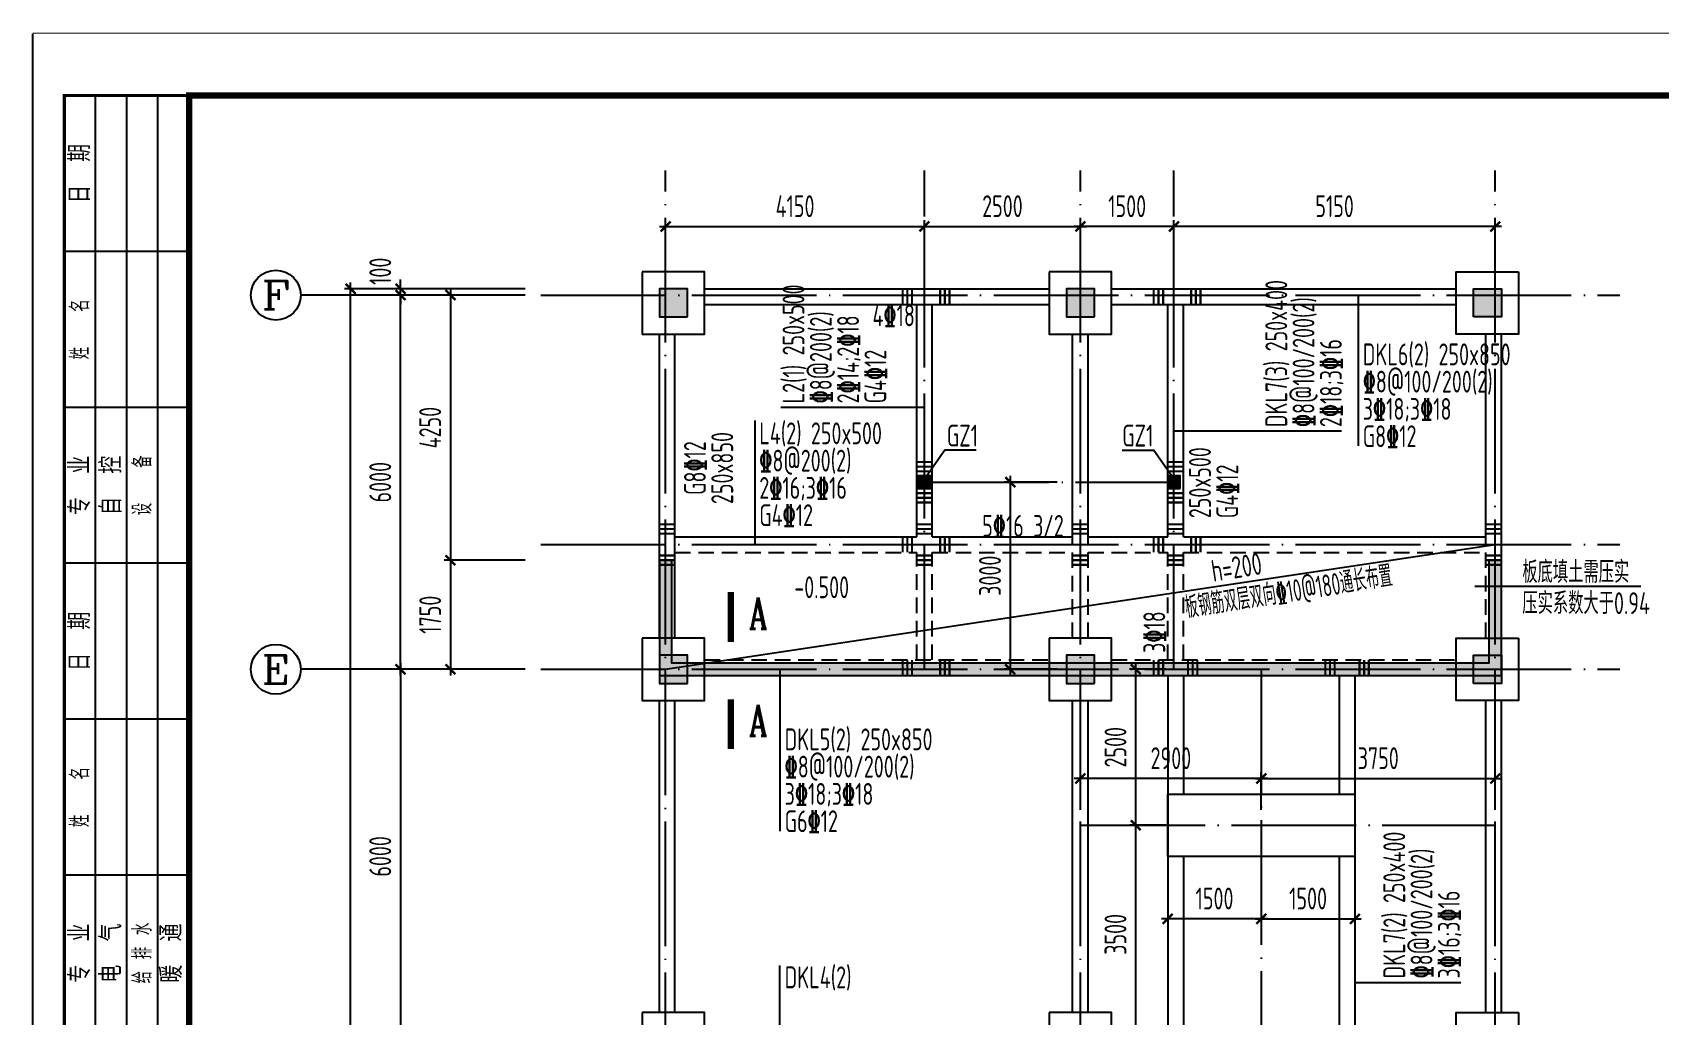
# Model space of a CAD drawing. Extents: x 297659 to 993057, y 192802 to 252212.
# Drawn here: x 646237 to 672320, y 219072 to 234832 of the extents above; entities that cross this region are included whole.
import ezdxf
from ezdxf.enums import TextEntityAlignment as Align

# ---------------------------------------------------------------- set-up
doc = ezdxf.new("R2010")
doc.units = 0
doc.header["$LTSCALE"] = 1000
doc.linetypes.add('3', pattern=[3.75, 2.5, -1.25])
doc.linetypes.add('DOTE', pattern=[2.42, 2, -0.2, 0.02, -0.2])
doc.layers.get('0').update_dxf_attribs({"linetype": 'CONTINUOUS'})
doc.layers.get('DEFPOINTS').update_dxf_attribs({"linetype": 'CONTINUOUS'})
for name, color, linetype in [('AXIS', 8, 'DOTE'), ('AXIS_DIM', 3, 'CONTINUOUS'), ('AXIS_TEXT', 3, 'CONTINUOUS'), ('COLU', 7, 'CONTINUOUS'), ('CT', 255, 'CONTINUOUS'), ('DIM', 3, 'CONTINUOUS'), ('FRAME', 3, 'CONTINUOUS'), ('HATCH', 8, 'CONTINUOUS'), ('S_BEAM', 4, 'CONTINUOUS'), ('S_BEAMDASH', 134, '3'), ('S_BEAMDIMLOCAL', 7, 'CONTINUOUS'), ('S_BEAMDIMLOCALVER', 7, 'CONTINUOUS'), ('S_BEAMDIMMASS', 2, 'CONTINUOUS'), ('S_BEAMDIMMASSVER', 2, 'CONTINUOUS'), ('S_SUBBEAMHOOP', 1, 'CONTINUOUS'), ('TEXT', 7, 'CONTINUOUS'), ('THIN', 7, 'CONTINUOUS'), ('TK', 211, 'CONTINUOUS'), ('柱涂实', 54, 'CONTINUOUS'), ('砼墙-细线', 3, 'CONTINUOUS'), ('第三道尺寸线', 4, 'CONTINUOUS')]:
    doc.layers.add(name, color=color, linetype=linetype)
doc.styles.add('_AXIS', font='complex.shx', dxfattribs={"bigfont": 'gbcbig.shx'})
doc.styles.add('COMPLEX', font='COMPLEX')
doc.styles.add('DXFS', font='txt.shx', dxfattribs={"width": 0.7, "bigfont": 'dxfs.shx'})
doc.styles.add('TSSD_Dimension', font='tssdeng.shx', dxfattribs={"width": 0.7, "bigfont": 'hztxt.shx'})
doc.styles.add('TSSD_Rein', font='tssdeng.shx', dxfattribs={"width": 0.7, "bigfont": 'hztxt.shx'})
doc.dimstyles.new('TSSD_100_100', dxfattribs={"dimtxt": 350, "dimasz": 150, "dimexe": 100, "dimexo": 250, "dimgap": 150, "dimtad": 1, "dimdec": 0, "dimzin": 0, "dimdsep": 46, "dimtxsty": 'TSSD_Dimension', "dimblk": 'ARCHTICK', "dimcen": 0, "dimdle": 100, "dimclrd": 3, "dimclre": 3, "dimclrt": 7, "dimadec": 0, "dimazin": 0, "dimtfac": 1, "dimtdec": 0, "dimtix": 1, "dimtmove": 2, "dimatfit": 3, "dimfxl": 100, "dimtolj": 1, "dimtzin": 0, "dimarcsym": 0})
doc.dimstyles.new('TSSD_100_100$0', dxfattribs={"dimtxt": 350, "dimasz": 100, "dimexe": 100, "dimexo": 250, "dimgap": 100, "dimtad": 1, "dimdec": 0, "dimzin": 0, "dimdsep": 46, "dimtxsty": 'TSSD_Rein', "dimblk": 'ARCHTICK', "dimcen": 0, "dimdle": 100, "dimclrt": 7, "dimadec": 0, "dimazin": 0, "dimtfac": 1, "dimtdec": 0, "dimtix": 1, "dimtmove": 2, "dimatfit": 3, "dimfxl": 100, "dimtolj": 1, "dimtzin": 0, "dimarcsym": 0})

# ---------------------------------------------------------------- blocks, each defined once
blk = doc.blocks.new('_ARCHTICK')
at = {"color": 0}
blk.add_lwpolyline([(-0.53, -0.53, 0.25, 0.25, 0), (0.53, 0.53, 0.5, 0.5, 0)], format="xyseb", dxfattribs=at)
blk = doc.blocks.new('*D552')
at = {"layer": 'AXIS_DIM', "color": 3, "lineweight": -2}
for p, q in [((654137, 224622), (652037, 224622)), ((652137, 224722), (652137, 218522)), ((654137, 218622), (652037, 218622))]:
    blk.add_line(p, q, dxfattribs=at)
at = {"layer": 'DEFPOINTS', "color": 0}
for p in [(654387, 224622), (652137, 218622), (654387, 218622)]:
    blk.add_point(p, dxfattribs=at)
at = {"layer": 'AXIS_DIM', "color": 3, "lineweight": -2, "xscale": 150, "yscale": 150, "zscale": 150}
for p, rotation in [((652137, 224622), 90), ((652137, 218622), 270)]:
    blk.add_blockref('_ARCHTICK', p, dxfattribs=dict(at, rotation=rotation))
at = {"layer": 'AXIS_DIM', "color": 7, "insert": (651812, 221622), "char_height": 350, "attachment_point": 5, "rotation": 90, "style": 'TSSD_Dimension'}
blk.add_mtext('\\A1;6000', dxfattribs=at)
blk = doc.blocks.new('*D553')
at = {"layer": 'AXIS_DIM', "color": 3, "lineweight": -2}
for p, q in [((654137, 230722), (651237, 230722)), ((651337, 202622), (651337, 230822)), ((654137, 202722), (651237, 202722))]:
    blk.add_line(p, q, dxfattribs=at)
at = {"layer": 'DEFPOINTS', "color": 0}
for p in [(651337, 230722), (654387, 230722), (654387, 202722)]:
    blk.add_point(p, dxfattribs=at)
at = {"layer": 'AXIS_DIM', "color": 3, "lineweight": -2, "xscale": 150, "yscale": 150, "zscale": 150}
for p, rotation in [((651337, 230722), 90), ((651337, 202722), 270)]:
    blk.add_blockref('_ARCHTICK', p, dxfattribs=dict(at, rotation=rotation))
at = {"layer": 'AXIS_DIM', "color": 7, "insert": (651012, 216722), "char_height": 350, "attachment_point": 5, "rotation": 90, "style": 'TSSD_Dimension'}
blk.add_mtext('\\A1;28000', dxfattribs=at)
blk = doc.blocks.new('*D555')
at = {"layer": 'AXIS_DIM', "color": 3, "lineweight": -2}
for p, q in [((652137, 230722), (652137, 230872)), ((654137, 230722), (652037, 230722)), ((654137, 230622), (652037, 230622)), ((652137, 230622), (652137, 230722)), ((652137, 230622), (652137, 230472))]:
    blk.add_line(p, q, dxfattribs=at)
at = {"layer": 'DEFPOINTS', "color": 0}
for p in [(652137, 230722), (654387, 230722), (654387, 230622)]:
    blk.add_point(p, dxfattribs=at)
at = {"layer": 'AXIS_DIM', "color": 3, "lineweight": -2, "xscale": 150, "yscale": 150, "zscale": 150}
for p, rotation in [((652137, 230722), 270), ((652137, 230622), 90)]:
    blk.add_blockref('_ARCHTICK', p, dxfattribs=dict(at, rotation=rotation))
at = {"layer": 'AXIS_DIM', "color": 7, "insert": (651812, 231004), "char_height": 350, "attachment_point": 5, "rotation": 90, "style": 'TSSD_Dimension'}
blk.add_mtext('\\A1;100', dxfattribs=at)
blk = doc.blocks.new('_AXISO')
blk.add_circle((0, 0), 0.5)
at = {"layer": 'AXIS_TEXT', "style": 'COMPLEX', "width": 1.041667}
blk.add_attdef('A', text='', height=0.56, dxfattribs=at).set_placement((-0.25, -0.28), (0.25, -0.28), align=Align.FIT)
blk = doc.blocks.new('*D562')
at = {"layer": 'AXIS_DIM', "color": 3, "lineweight": -2}
for p, q in [((654137, 230622), (652037, 230622)), ((652137, 224522), (652137, 230722)), ((654137, 224622), (652037, 224622))]:
    blk.add_line(p, q, dxfattribs=at)
at = {"layer": 'DEFPOINTS', "color": 0}
for p in [(652137, 230622), (654387, 230622), (654387, 224622)]:
    blk.add_point(p, dxfattribs=at)
at = {"layer": 'AXIS_DIM', "color": 3, "lineweight": -2, "xscale": 150, "yscale": 150, "zscale": 150}
for p, rotation in [((652137, 230622), 90), ((652137, 224622), 270)]:
    blk.add_blockref('_ARCHTICK', p, dxfattribs=dict(at, rotation=rotation))
at = {"layer": 'AXIS_DIM', "color": 7, "insert": (651812, 227622), "char_height": 350, "attachment_point": 5, "rotation": 90, "style": 'TSSD_Dimension'}
blk.add_mtext('\\A1;6000', dxfattribs=at)
blk = doc.blocks.new('*D563')
at = {"layer": 'DEFPOINTS', "color": 0}
for p in [(663924, 222121), (664655, 222121), (664655, 218622)]:
    blk.add_point(p, dxfattribs=at)
at = {"layer": 'DIM', "color": 3, "lineweight": -2}
for p, q in [((664405, 222121), (663824, 222121)), ((663924, 218522), (663924, 222221)), ((664405, 218622), (663824, 218622))]:
    blk.add_line(p, q, dxfattribs=at)
at = {"layer": 'DIM', "color": 3, "lineweight": -2, "xscale": 150, "yscale": 150, "zscale": 150}
for p, rotation in [((663924, 222121), 90), ((663924, 218622), 270)]:
    blk.add_blockref('_ARCHTICK', p, dxfattribs=dict(at, rotation=rotation))
at = {"layer": 'DIM', "color": 7, "insert": (663599, 220372), "char_height": 350, "attachment_point": 5, "rotation": 90, "style": 'TSSD_Dimension'}
blk.add_mtext('\\A1;3500', dxfattribs=at)
blk = doc.blocks.new('*D564')
at = {"layer": 'DEFPOINTS', "color": 0}
for p in [(663924, 224622), (664655, 224622), (664655, 222121)]:
    blk.add_point(p, dxfattribs=at)
at = {"layer": 'DIM', "color": 3, "lineweight": -2}
for p, q in [((664405, 224622), (663824, 224622)), ((663924, 222021), (663924, 224722)), ((664405, 222121), (663824, 222121))]:
    blk.add_line(p, q, dxfattribs=at)
at = {"layer": 'DIM', "color": 3, "lineweight": -2, "xscale": 150, "yscale": 150, "zscale": 150}
for p, rotation in [((663924, 224622), 90), ((663924, 222121), 270)]:
    blk.add_blockref('_ARCHTICK', p, dxfattribs=dict(at, rotation=rotation))
at = {"layer": 'DIM', "color": 7, "insert": (663599, 223372), "char_height": 350, "attachment_point": 5, "rotation": 90, "style": 'TSSD_Dimension'}
blk.add_mtext('\\A1;2500', dxfattribs=at)
blk = doc.blocks.new('*D565')
at = {"layer": 'DEFPOINTS', "color": 0}
for p in [(663037, 222871), (663037, 222121), (665937, 222121)]:
    blk.add_point(p, dxfattribs=at)
at = {"layer": 'DIM', "color": 3, "lineweight": -2}
for p, q in [((666037, 222871), (662937, 222871)), ((663037, 222371), (663037, 222971)), ((665937, 222371), (665937, 222971))]:
    blk.add_line(p, q, dxfattribs=at)
at = {"layer": 'DIM', "color": 3, "lineweight": -2, "xscale": 150, "yscale": 150, "zscale": 150, "rotation": 180}
blk.add_blockref('_ARCHTICK', (663037, 222871), dxfattribs=at)
at = {"layer": 'DIM', "color": 3, "lineweight": -2, "xscale": 150, "yscale": 150, "zscale": 150}
blk.add_blockref('_ARCHTICK', (665937, 222871), dxfattribs=at)
at = {"layer": 'DIM', "color": 7, "insert": (664487, 223196), "char_height": 350, "attachment_point": 5, "style": 'TSSD_Dimension'}
blk.add_mtext('\\A1;2900', dxfattribs=at)
blk = doc.blocks.new('*D566')
at = {"layer": 'DEFPOINTS', "color": 0}
for p in [(669687, 222871), (665937, 222121), (669687, 222121)]:
    blk.add_point(p, dxfattribs=at)
at = {"layer": 'DIM', "color": 3, "lineweight": -2}
for p, q in [((665837, 222871), (669787, 222871)), ((665937, 222371), (665937, 222971)), ((669687, 222371), (669687, 222971))]:
    blk.add_line(p, q, dxfattribs=at)
at = {"layer": 'DIM', "color": 3, "lineweight": -2, "xscale": 150, "yscale": 150, "zscale": 150, "rotation": 180}
blk.add_blockref('_ARCHTICK', (665937, 222871), dxfattribs=at)
at = {"layer": 'DIM', "color": 3, "lineweight": -2, "xscale": 150, "yscale": 150, "zscale": 150}
blk.add_blockref('_ARCHTICK', (669687, 222871), dxfattribs=at)
at = {"layer": 'DIM', "color": 7, "insert": (667812, 223196), "char_height": 350, "attachment_point": 5, "style": 'TSSD_Dimension'}
blk.add_mtext('\\A1;3750', dxfattribs=at)
blk = doc.blocks.new('TK-A2+(743X420)')
at = {"layer": 'FRAME', "lineweight": 18}
blk.add_line((687183, 192802), (687183, 234802), dxfattribs=at)
at = {"layer": 'FRAME'}
for points in [[(687193, 234812, 20, 20, 0), (687193, 192812, 20, 20, 0), (761483, 192812, 20, 20, 0), (761483, 234812, 20, 20, 0)], [(689693, 233812, 100, 100, 0), (689693, 193812, 100, 100, 0), (760483, 193812, 100, 100, 0), (760483, 233812, 100, 100, 0)]]:
    blk.add_lwpolyline(points, format="xyseb", close=True, dxfattribs=at)
blk.add_lwpolyline([(689693, 233812, 50, 50, 0), (687693, 233812, 50, 50, 0), (687693, 211312, 50, 50, 0), (689693, 211312, 50, 50, 0)], format="xyseb", dxfattribs=at)
for points in [[(688193, 211312), (688193, 233812)], [(688693, 211312), (688693, 233812)], [(689193, 211312), (689193, 233812)], [(689693, 231312), (687693, 231312)], [(689693, 228812), (687693, 228812)], [(689693, 226312), (687693, 226312)], [(689693, 223812), (687693, 223812)], [(689693, 221312), (687693, 221312)]]:
    blk.add_lwpolyline(points, dxfattribs=at)
at = {"layer": 'FRAME', "char_height": 300, "attachment_point": 5, "rotation": 90, "style": 'DXFS'}
for s, insert, width in [('{\\f宋体|b0|i0|c134|p2;日\\Ftxt.shx,dxfs.shx|c134;  \\f宋体|b0|i0|c134|p2;期\\P}', (687943, 232562), 1132.5), ('姓   名', (687943, 230062), 1185), ('{\\f宋体|b0|i0|c134|p2;专\\Ftxt.shx,dxfs.shx|c134;  \\f宋体|b0|i0|c134|p2;业\\P}', (687943, 227562), 1203.38), ('{\\f宋体|b0|i0|c134|p2;自\\Ftxt.shx,dxfs.shx|c134;  \\f宋体|b0|i0|c134|p2;控\\P}', (688443, 227562), 1148.25), ('设   备', (688943, 227562), 1227), ('{\\f宋体|b0|i0|c134|p2;日\\Ftxt.shx,dxfs.shx|c134;  \\f宋体|b0|i0|c134|p2;期\\P}', (687943, 225062), 1132.5), ('姓   名', (687943, 222562), 1185), ('{\\f宋体|b0|i0|c134|p2;专\\Ftxt.shx,dxfs.shx|c134;  \\f宋体|b0|i0|c134|p2;业\\P}', (687943, 220062), 1203.38), ('{\\f宋体|b0|i0|c134|p2;电\\Ftxt.shx,dxfs.shx|c134;  \\f宋体|b0|i0|c134|p2;气\\P}', (688443, 220062), 1182.38), ('给 排 水', (688943, 220062), 1352.62), ('{\\f宋体|b0|i0|c134|p2;暖\\Ftxt.shx,dxfs.shx|c134;  \\f宋体|b0|i0|c134|p2;通\\P}', (689413, 220062), 1200.75)]:
    blk.add_mtext(s, dxfattribs=dict(at, insert=insert, width=width))
blk = doc.blocks.new('*D567')
at = {"layer": 'DEFPOINTS', "color": 0}
for p in [(654387, 230622), (652937, 226372), (654387, 226372)]:
    blk.add_point(p, dxfattribs=at)
at = {"layer": '第三道尺寸线', "color": 3, "lineweight": -2}
for p, q in [((654137, 230622), (652837, 230622)), ((652937, 230722), (652937, 226272)), ((654137, 226372), (652837, 226372))]:
    blk.add_line(p, q, dxfattribs=at)
at = {"layer": '第三道尺寸线', "color": 3, "lineweight": -2, "xscale": 150, "yscale": 150, "zscale": 150}
for p, rotation in [((652937, 230622), 90), ((652937, 226372), 270)]:
    blk.add_blockref('_ARCHTICK', p, dxfattribs=dict(at, rotation=rotation))
at = {"layer": '第三道尺寸线', "color": 7, "insert": (652612, 228497), "char_height": 350, "attachment_point": 5, "rotation": 90, "style": 'TSSD_Dimension'}
blk.add_mtext('\\A1;4250', dxfattribs=at)
blk = doc.blocks.new('*D568')
at = {"layer": 'DEFPOINTS', "color": 0}
for p in [(654387, 226372), (652937, 224622), (654387, 224622)]:
    blk.add_point(p, dxfattribs=at)
at = {"layer": '第三道尺寸线', "color": 3, "lineweight": -2}
for p, q in [((652937, 226472), (652937, 224522)), ((654137, 226372), (652837, 226372)), ((654137, 224622), (652837, 224622))]:
    blk.add_line(p, q, dxfattribs=at)
at = {"layer": '第三道尺寸线', "color": 3, "lineweight": -2, "xscale": 150, "yscale": 150, "zscale": 150}
for p, rotation in [((652937, 226372), 90), ((652937, 224622), 270)]:
    blk.add_blockref('_ARCHTICK', p, dxfattribs=dict(at, rotation=rotation))
at = {"layer": '第三道尺寸线', "color": 7, "insert": (652612, 225497), "char_height": 350, "attachment_point": 5, "rotation": 90, "style": 'TSSD_Dimension'}
blk.add_mtext('\\A1;1750', dxfattribs=at)
blk = doc.blocks.new('*D569')
at = {"layer": 'DEFPOINTS', "color": 0}
for p in [(660537, 231722), (656387, 230722), (660537, 230722)]:
    blk.add_point(p, dxfattribs=at)
at = {"layer": '第三道尺寸线', "color": 3, "lineweight": -2}
for p, q in [((656287, 231722), (660637, 231722)), ((656387, 230972), (656387, 231822)), ((660537, 230972), (660537, 231822))]:
    blk.add_line(p, q, dxfattribs=at)
at = {"layer": '第三道尺寸线', "color": 3, "lineweight": -2, "xscale": 150, "yscale": 150, "zscale": 150, "rotation": 180}
blk.add_blockref('_ARCHTICK', (656387, 231722), dxfattribs=at)
at = {"layer": '第三道尺寸线', "color": 3, "lineweight": -2, "xscale": 150, "yscale": 150, "zscale": 150}
blk.add_blockref('_ARCHTICK', (660537, 231722), dxfattribs=at)
at = {"layer": '第三道尺寸线', "color": 7, "insert": (658462, 232047), "char_height": 350, "attachment_point": 5, "style": 'TSSD_Dimension'}
blk.add_mtext('\\A1;4150', dxfattribs=at)
blk = doc.blocks.new('*D570')
at = {"layer": 'DEFPOINTS', "color": 0}
for p in [(663037, 231722), (660537, 230722), (663037, 230722)]:
    blk.add_point(p, dxfattribs=at)
at = {"layer": '第三道尺寸线', "color": 3, "lineweight": -2}
for p, q in [((660437, 231722), (663137, 231722)), ((660537, 230972), (660537, 231822)), ((663037, 230972), (663037, 231822))]:
    blk.add_line(p, q, dxfattribs=at)
at = {"layer": '第三道尺寸线', "color": 3, "lineweight": -2, "xscale": 150, "yscale": 150, "zscale": 150, "rotation": 180}
blk.add_blockref('_ARCHTICK', (660537, 231722), dxfattribs=at)
at = {"layer": '第三道尺寸线', "color": 3, "lineweight": -2, "xscale": 150, "yscale": 150, "zscale": 150}
blk.add_blockref('_ARCHTICK', (663037, 231722), dxfattribs=at)
at = {"layer": '第三道尺寸线', "color": 7, "insert": (661787, 232047), "char_height": 350, "attachment_point": 5, "style": 'TSSD_Dimension'}
blk.add_mtext('\\A1;2500', dxfattribs=at)
blk = doc.blocks.new('*D571')
at = {"layer": 'DEFPOINTS', "color": 0}
for p in [(664537, 231722), (664537, 230722), (669687, 230722)]:
    blk.add_point(p, dxfattribs=at)
at = {"layer": '第三道尺寸线', "color": 3, "lineweight": -2}
for p, q in [((669787, 231722), (664437, 231722)), ((664537, 230972), (664537, 231822)), ((669687, 230972), (669687, 231822))]:
    blk.add_line(p, q, dxfattribs=at)
at = {"layer": '第三道尺寸线', "color": 3, "lineweight": -2, "xscale": 150, "yscale": 150, "zscale": 150, "rotation": 180}
blk.add_blockref('_ARCHTICK', (664537, 231722), dxfattribs=at)
at = {"layer": '第三道尺寸线', "color": 3, "lineweight": -2, "xscale": 150, "yscale": 150, "zscale": 150}
blk.add_blockref('_ARCHTICK', (669687, 231722), dxfattribs=at)
at = {"layer": '第三道尺寸线', "color": 7, "insert": (667112, 232047), "char_height": 350, "attachment_point": 5, "style": 'TSSD_Dimension'}
blk.add_mtext('\\A1;5150', dxfattribs=at)
blk = doc.blocks.new('*D572')
at = {"layer": 'DEFPOINTS', "color": 0}
for p in [(663037, 231722), (663037, 230722), (664537, 230722)]:
    blk.add_point(p, dxfattribs=at)
at = {"layer": '第三道尺寸线', "color": 3, "lineweight": -2}
for p, q in [((664637, 231722), (662937, 231722)), ((663037, 230972), (663037, 231822)), ((664537, 230972), (664537, 231822))]:
    blk.add_line(p, q, dxfattribs=at)
at = {"layer": '第三道尺寸线', "color": 3, "lineweight": -2, "xscale": 150, "yscale": 150, "zscale": 150, "rotation": 180}
blk.add_blockref('_ARCHTICK', (663037, 231722), dxfattribs=at)
at = {"layer": '第三道尺寸线', "color": 3, "lineweight": -2, "xscale": 150, "yscale": 150, "zscale": 150}
blk.add_blockref('_ARCHTICK', (664537, 231722), dxfattribs=at)
at = {"layer": '第三道尺寸线', "color": 7, "insert": (663787, 232047), "char_height": 350, "attachment_point": 5, "style": 'TSSD_Dimension'}
blk.add_mtext('\\A1;1500', dxfattribs=at)
blk = doc.blocks.new('*D573')
at = {"layer": 'DEFPOINTS', "color": 0}
for p in [(662912, 227622), (661912, 224622), (662912, 224622)]:
    blk.add_point(p, dxfattribs=at)
at = {"layer": '第三道尺寸线', "color": 3, "lineweight": -2}
for p, q in [((661912, 227722), (661912, 224522)), ((662662, 227622), (661812, 227622)), ((662662, 224622), (661812, 224622))]:
    blk.add_line(p, q, dxfattribs=at)
at = {"layer": '第三道尺寸线', "color": 3, "lineweight": -2, "xscale": 150, "yscale": 150, "zscale": 150}
for p, rotation in [((661912, 227622), 90), ((661912, 224622), 270)]:
    blk.add_blockref('_ARCHTICK', p, dxfattribs=dict(at, rotation=rotation))
at = {"layer": '第三道尺寸线', "color": 7, "insert": (661587, 226122), "char_height": 350, "attachment_point": 5, "rotation": 90, "style": 'TSSD_Dimension'}
blk.add_mtext('\\A1;3000', dxfattribs=at)
blk = doc.blocks.new('*D585')
at = {"layer": 'DEFPOINTS', "color": 0}
for p in [(664437, 221621), (665937, 221621), (664437, 220621)]:
    blk.add_point(p, dxfattribs=at)
at = {"layer": 'DIM', "color": 3, "lineweight": -2}
for p, q in [((664437, 221371), (664437, 220521)), ((665937, 221371), (665937, 220521)), ((666037, 220621), (664337, 220621))]:
    blk.add_line(p, q, dxfattribs=at)
at = {"layer": 'DIM', "color": 3, "lineweight": -2, "xscale": 150, "yscale": 150, "zscale": 150, "rotation": 180}
blk.add_blockref('_ARCHTICK', (664437, 220621), dxfattribs=at)
at = {"layer": 'DIM', "color": 3, "lineweight": -2, "xscale": 150, "yscale": 150, "zscale": 150}
blk.add_blockref('_ARCHTICK', (665937, 220621), dxfattribs=at)
at = {"layer": 'DIM', "color": 7, "insert": (665187, 220946), "char_height": 350, "attachment_point": 5, "style": 'TSSD_Dimension'}
blk.add_mtext('\\A1;1500', dxfattribs=at)
blk = doc.blocks.new('*D586')
at = {"layer": 'DEFPOINTS', "color": 0}
for p in [(665937, 221621), (667437, 221621), (667437, 220621)]:
    blk.add_point(p, dxfattribs=at)
at = {"layer": 'DIM', "color": 3, "lineweight": -2}
for p, q in [((665937, 221371), (665937, 220521)), ((667437, 221371), (667437, 220521)), ((665837, 220621), (667537, 220621))]:
    blk.add_line(p, q, dxfattribs=at)
at = {"layer": 'DIM', "color": 3, "lineweight": -2, "xscale": 150, "yscale": 150, "zscale": 150, "rotation": 180}
blk.add_blockref('_ARCHTICK', (665937, 220621), dxfattribs=at)
at = {"layer": 'DIM', "color": 3, "lineweight": -2, "xscale": 150, "yscale": 150, "zscale": 150}
blk.add_blockref('_ARCHTICK', (667437, 220621), dxfattribs=at)
at = {"layer": 'DIM', "color": 7, "insert": (666687, 220946), "char_height": 350, "attachment_point": 5, "style": 'TSSD_Dimension'}
blk.add_mtext('\\A1;1500', dxfattribs=at)

msp = doc.modelspace()

# ---------------------------------------------------------------- hatches: boundary and pattern name
at = {"layer": 'HATCH'}
h = msp.add_hatch(dxfattribs=at)
h.set_pattern_fill('ARMORED', color=256, scale=50, style=0)
h.set_pattern_definition([(50, (64400, 10), (358.63009, -31.37607), [37.5, -412.5]), (355, (64400, 10), (-69.37567, 376.09607), [30, -330]), (100.4514, (64429.9, 7.4), (289.2547, 344.71977), [31.8701, -350.57106]), (46.1842, (64400, 110), (533.62052, -82.7595), [56.25, -618.75]), (96.6356, (64444.47, 103.1), (467.33135, 487.05894), [47.80514, -525.8565]), (351.1842, (64400, 110), (467.33097, 487.0593), [45, -495]), (21, (64450, 85), (298.45353, -201.30945), [37.5, -412.5]), (326, (64450, 85), (121.65767, 362.57502), [30, -330]), (71.4514, (64474.87, 68.22), (420.11131, 161.26525), [31.8701, -350.57106]), (37.5, (64400, 10), (6.079928, 166.446927), [0, -326, 0, -335, 0, -331.25]), (7.5, (64400, 10), (131.53477, 197.205856), [0, -191, 0, -318.5, 0, -126.25]), (327.5, (64288.5, 10), (266.911218, -11.277436), [0, -125, 0, -390, 0, -517.5]), (317.5, (64238.5, 10), (291.593085, 50.05249), [0, -162.5, 0, -259, 0, -367.5]), (45, (64400, 10), (-176.7767, 176.7767), [])])
h.paths.add_polyline_path([(656286.971, 226371.708), (656286.971, 224621.708), (656286.971, 224521.708), (669786.971, 224521.708), (669786.971, 226371.708), (669586.971, 226371.708), (669586.971, 224721.708), (656486.971, 224721.708), (656486.971, 226371.708)])
at = {"layer": '柱涂实'}
for points in [[(656736.971, 230721.708), (656286.971, 230721.708), (656286.971, 230271.708), (656736.971, 230271.708)], [(663261.971, 230721.708), (662811.971, 230721.708), (662811.971, 230271.708), (663261.971, 230271.708)], [(669336.971, 230721.708), (669786.971, 230721.708), (669786.971, 230271.708), (669336.971, 230271.708)], [(660636.971, 227721.708), (660436.971, 227721.708), (660436.971, 227521.708), (660636.971, 227521.708)], [(664636.971, 227721.708), (664436.971, 227721.708), (664436.971, 227521.708), (664636.971, 227521.708)], [(656736.971, 224846.708), (656286.971, 224846.708), (656286.971, 224396.708), (656736.971, 224396.708)], [(663261.971, 224846.708), (662811.971, 224846.708), (662811.971, 224396.708), (663261.971, 224396.708)], [(669336.971, 224846.708), (669786.971, 224846.708), (669786.971, 224396.708), (669336.971, 224396.708)]]:
    msp.add_hatch(color=256, dxfattribs=at).paths.add_polyline_path(points)

# ---------------------------------------------------------------- linework, layer by layer
at = {"layer": 'AXIS'}
for p, q in [((656386.971, 200821.708), (656386.971, 232621.708)), ((660536.971, 224621.708), (660536.971, 232621.708)), ((663036.971, 200821.708), (663036.971, 232621.708)), ((664536.971, 224621.708), (664536.971, 232621.708)), ((669686.971, 200821.708), (669686.971, 232621.708)), ((654386.971, 230621.708), (671686.971, 230621.708)), ((660536.971, 227621.708), (664536.971, 227621.708)), ((654386.971, 226621.708), (671686.971, 226621.708)), ((654386.971, 224621.708), (671686.971, 224621.708)), ((665937.342, 224621.708), (665937.342, 218621.708)), ((663036.971, 222121.437), (669686.971, 222121.437))]:
    msp.add_line(p, q, dxfattribs=at)
at = {"layer": 'AXIS_TEXT'}
for p, q in [((654136.971, 230621.708), (650537.045, 230621.708)), ((654136.971, 224621.708), (650537.045, 224621.708))]:
    msp.add_line(p, q, dxfattribs=at)
at = {"layer": 'COLU', "ltscale": 0.01}
for points in [[(656736.971, 230271.708), (656736.971, 230721.708), (656286.971, 230721.708), (656286.971, 230271.708)], [(663261.971, 230271.708), (663261.971, 230721.708), (662811.971, 230721.708), (662811.971, 230271.708)], [(669336.971, 230271.708), (669336.971, 230721.708), (669786.971, 230721.708), (669786.971, 230271.708)], [(660636.971, 227521.708), (660636.971, 227721.708), (660436.971, 227721.708), (660436.971, 227521.708)], [(664636.971, 227521.708), (664636.971, 227721.708), (664436.971, 227721.708), (664436.971, 227521.708)], [(656736.971, 224396.708), (656736.971, 224846.708), (656286.971, 224846.708), (656286.971, 224396.708)], [(663261.971, 224396.708), (663261.971, 224846.708), (662811.971, 224846.708), (662811.971, 224396.708)], [(669336.971, 224396.708), (669336.971, 224846.708), (669786.971, 224846.708), (669786.971, 224396.708)]]:
    msp.add_lwpolyline(points, close=True, dxfattribs=at)
at = {"layer": 'CT'}
for points in [[(656011.971, 230996.708), (656011.971, 229996.708), (657011.971, 229996.708), (657011.971, 230996.708)], [(662536.971, 230996.708), (662536.971, 229996.708), (663536.971, 229996.708), (663536.971, 230996.708)], [(670061.971, 230996.708), (670061.971, 229996.708), (669061.971, 229996.708), (669061.971, 230996.708)], [(656011.971, 225121.708), (656011.971, 224121.708), (657011.971, 224121.708), (657011.971, 225121.708)], [(662536.971, 225121.708), (662536.971, 224121.708), (663536.971, 224121.708), (663536.971, 225121.708)], [(670061.971, 225121.708), (670061.971, 224121.708), (669061.971, 224121.708), (669061.971, 225121.708)], [(664437.342, 221621.437), (664437.342, 222621.437), (667437.342, 222621.437), (667437.342, 221621.437)], [(656011.971, 219121.708), (656011.971, 218121.708), (657011.971, 218121.708), (657011.971, 219121.708)], [(662536.971, 219121.708), (662536.971, 218121.708), (663536.971, 218121.708), (663536.971, 219121.708)], [(670061.971, 219121.708), (670061.971, 218121.708), (669061.971, 218121.708), (669061.971, 219121.708)]]:
    msp.add_lwpolyline(points, close=True, dxfattribs=at)
at = {"layer": 'S_BEAM'}
for p, q in [((657011.971, 230721.708), (662536.971, 230721.708)), ((663536.971, 230721.708), (669061.971, 230721.708)), ((657011.971, 230471.708), (662536.971, 230471.708)), ((660411.971, 226746.708), (660411.971, 230471.708)), ((660661.971, 226746.708), (660661.971, 230471.708)), ((663536.971, 230471.708), (669061.971, 230471.708)), ((664436.971, 226746.708), (664436.971, 230471.708)), ((664686.971, 226746.708), (664686.971, 230471.708)), ((656286.971, 225121.708), (656286.971, 229996.708)), ((656536.971, 225121.708), (656536.971, 229996.708)), ((662911.971, 226746.708), (662911.971, 229996.708)), ((663161.971, 226746.708), (663161.971, 229996.708)), ((669536.971, 226746.708), (669536.971, 229996.708)), ((669786.971, 225121.708), (669786.971, 229996.708)), ((656536.971, 226746.708), (660411.971, 226746.708)), ((660661.971, 226746.708), (662911.971, 226746.708)), ((663161.971, 226746.708), (664436.971, 226746.708)), ((664686.971, 226746.708), (669536.971, 226746.708)), ((657011.971, 224521.708), (662536.971, 224521.708)), ((663536.971, 224521.708), (669061.971, 224521.708)), ((664437.342, 224521.708), (664437.342, 218746.708)), ((664687.342, 224521.708), (664687.342, 222621.437)), ((667187.342, 224521.708), (667187.342, 222621.437)), ((667437.342, 224521.708), (667437.342, 218746.708)), ((656286.971, 219121.708), (656286.971, 224121.708)), ((656536.971, 219121.708), (656536.971, 224121.708)), ((662911.971, 219121.708), (662911.971, 224121.708)), ((663161.971, 219121.708), (663161.971, 224121.708)), ((669536.971, 219121.708), (669536.971, 224121.708)), ((669786.971, 219121.708), (669786.971, 224121.708)), ((664687.342, 221621.437), (664687.342, 218746.708)), ((667187.342, 221621.437), (667187.342, 218746.708))]:
    msp.add_line(p, q, dxfattribs=at)
at = {"layer": 'S_BEAMDASH', "ltscale": 0.1}
for p, q in [((662911.971, 225121.708), (662911.971, 226746.708)), ((663161.971, 225121.708), (663161.971, 226746.708)), ((669536.971, 225121.708), (669536.971, 226746.708)), ((656536.971, 226496.708), (660411.971, 226496.708)), ((660411.971, 224771.708), (660411.971, 226496.708)), ((660661.971, 224771.708), (660661.971, 226496.708)), ((660661.971, 226496.708), (662911.971, 226496.708)), ((663161.971, 226496.708), (664436.971, 226496.708)), ((664436.971, 224771.708), (664436.971, 226496.708)), ((664686.971, 224771.708), (664686.971, 226496.708)), ((664686.971, 226496.708), (669536.971, 226496.708)), ((657011.971, 224771.708), (662536.971, 224771.708)), ((663536.971, 224771.708), (669061.971, 224771.708))]:
    msp.add_line(p, q, dxfattribs=at)
at = {"layer": 'S_BEAMDIMMASS'}
for p, q in [((667487.959, 230621.708), (667487.959, 228207.464)), ((672023.538, 225947.19), (669359.843, 225947.19)), ((658219.734, 224621.708), (658219.734, 222028.508)), ((658219.734, 218621.708), (658219.734, 219874.511))]:
    msp.add_line(p, q, dxfattribs=at)
at = {"layer": 'S_BEAMDIMMASSVER', "ltscale": 0.01}
for p, q in [((660536.971, 228817.705), (658233.313, 228817.705)), ((657821.348, 226621.708), (657821.348, 228609.582)), ((667223.305, 228437.965), (664536.971, 228437.965)), ((669135.832, 219597.513), (667437.342, 219597.513))]:
    msp.add_line(p, q, dxfattribs=at)
at = {"layer": 'S_SUBBEAMHOOP', "ltscale": 0.01, "const_width": 35}
for points in [[(660187.342, 230471.708), (660187.342, 230721.708)], [(660262.342, 230471.708), (660262.342, 230721.708)], [(660337.342, 230471.708), (660337.342, 230721.708)], [(660787.342, 230471.708), (660787.342, 230721.708)], [(660862.342, 230471.708), (660862.342, 230721.708)], [(660937.342, 230471.708), (660937.342, 230721.708)], [(664212.342, 230471.708), (664212.342, 230721.708)], [(664287.342, 230471.708), (664287.342, 230721.708)], [(664362.342, 230471.708), (664362.342, 230721.708)], [(664812.342, 230471.708), (664812.342, 230721.708)], [(664887.342, 230471.708), (664887.342, 230721.708)], [(664962.342, 230471.708), (664962.342, 230721.708)], [(660661.971, 227946.708), (660411.971, 227946.708)], [(660661.971, 227871.708), (660411.971, 227871.708)], [(660661.971, 227796.708), (660411.971, 227796.708)], [(664686.971, 227946.708), (664436.971, 227946.708)], [(664686.971, 227871.708), (664436.971, 227871.708)], [(664686.971, 227796.708), (664436.971, 227796.708)], [(660661.971, 227446.708), (660411.971, 227446.708)], [(664686.971, 227446.708), (664436.971, 227446.708)], [(660661.971, 227371.708), (660411.971, 227371.708)], [(660661.971, 227296.708), (660411.971, 227296.708)], [(664686.971, 227371.708), (664436.971, 227371.708)], [(664686.971, 227296.708), (664436.971, 227296.708)], [(656536.971, 226946.708), (656286.971, 226946.708)], [(660661.971, 226946.708), (660411.971, 226946.708)], [(663161.971, 226946.708), (662911.971, 226946.708)], [(664686.971, 226946.708), (664436.971, 226946.708)], [(669786.971, 226946.708), (669536.971, 226946.708)], [(656536.971, 226871.708), (656286.971, 226871.708)], [(656536.971, 226796.708), (656286.971, 226796.708)], [(660187.342, 226496.708), (660187.342, 226746.708)], [(660262.342, 226496.708), (660262.342, 226746.708)], [(660337.342, 226496.708), (660337.342, 226746.708)], [(660661.971, 226871.708), (660411.971, 226871.708)], [(660661.971, 226796.708), (660411.971, 226796.708)], [(660787.342, 226496.708), (660787.342, 226746.708)], [(660862.342, 226496.708), (660862.342, 226746.708)], [(660937.342, 226496.708), (660937.342, 226746.708)], [(663161.971, 226871.708), (662911.971, 226871.708)], [(663161.971, 226796.708), (662911.971, 226796.708)], [(664212.342, 226496.708), (664212.342, 226746.708)], [(664287.342, 226496.708), (664287.342, 226746.708)], [(664362.342, 226496.708), (664362.342, 226746.708)], [(664686.971, 226871.708), (664436.971, 226871.708)], [(664686.971, 226796.708), (664436.971, 226796.708)], [(664812.342, 226496.708), (664812.342, 226746.708)], [(664887.342, 226496.708), (664887.342, 226746.708)], [(664962.342, 226496.708), (664962.342, 226746.708)], [(669786.971, 226871.708), (669536.971, 226871.708)], [(669786.971, 226796.708), (669536.971, 226796.708)], [(656536.971, 226446.708), (656286.971, 226446.708)], [(660661.971, 226446.708), (660411.971, 226446.708)], [(663161.971, 226446.708), (662911.971, 226446.708)], [(664686.971, 226446.708), (664436.971, 226446.708)], [(669786.971, 226446.708), (669536.971, 226446.708)], [(656536.971, 226371.708), (656286.971, 226371.708)], [(656536.971, 226296.708), (656286.971, 226296.708)], [(660661.971, 226371.708), (660411.971, 226371.708)], [(660661.971, 226296.708), (660411.971, 226296.708)], [(663161.971, 226371.708), (662911.971, 226371.708)], [(663161.971, 226296.708), (662911.971, 226296.708)], [(664686.971, 226371.708), (664436.971, 226371.708)], [(664686.971, 226296.708), (664436.971, 226296.708)], [(669786.971, 226371.708), (669536.971, 226371.708)], [(669786.971, 226296.708), (669536.971, 226296.708)], [(660187.342, 224521.708), (660187.342, 224771.708)], [(660262.342, 224521.708), (660262.342, 224771.708)], [(660337.342, 224521.708), (660337.342, 224771.708)], [(660787.342, 224521.708), (660787.342, 224771.708)], [(660862.342, 224521.708), (660862.342, 224771.708)], [(660937.342, 224521.708), (660937.342, 224771.708)], [(664212.342, 224521.708), (664212.342, 224771.708)], [(664287.342, 224521.708), (664287.342, 224771.708)], [(664362.342, 224521.708), (664362.342, 224771.708)], [(664762.342, 224521.708), (664762.342, 224771.708)], [(664837.342, 224521.708), (664837.342, 224771.708)], [(664912.342, 224521.708), (664912.342, 224771.708)], [(666962.342, 224521.708), (666962.342, 224771.708)], [(667037.342, 224521.708), (667037.342, 224771.708)], [(667112.342, 224521.708), (667112.342, 224771.708)], [(667512.342, 224521.708), (667512.342, 224771.708)], [(667587.342, 224521.708), (667587.342, 224771.708)], [(667662.342, 224521.708), (667662.342, 224771.708)]]:
    msp.add_lwpolyline(points, dxfattribs=at)
at = {"layer": 'TEXT'}
msp.add_line((656386.971, 224621.708), (669686.971, 226621.708), dxfattribs=at)
for points in [[(661366.812, 228133.545), (660860.51, 228133.545), (660572.396, 227721.708)], [(663707.131, 228133.545), (664213.433, 228133.545), (664501.547, 227721.708)]]:
    msp.add_lwpolyline(points, dxfattribs=at)
at = {"layer": 'TEXT', "const_width": 100}
for points in [[(657430.891, 225860.187), (657430.891, 225060.187)], [(657430.891, 224142.575), (657430.891, 223342.575)]]:
    msp.add_lwpolyline(points, dxfattribs=at)
at = {"layer": 'THIN', "const_width": 0.45}
msp.add_lwpolyline([(658449.916, 225702.228), (659724.749, 225702.228), (659424.749, 225402.228), (659124.749, 225702.228)], dxfattribs=at)
at = {"layer": '砼墙-细线'}
msp.add_lwpolyline([(656286.971, 226371.708), (656286.971, 224621.708), (656286.971, 224521.708), (669786.971, 224521.708), (669786.971, 224521.708), (669786.971, 226371.708), (669586.971, 226371.708), (669586.971, 224721.708), (669586.971, 224721.708), (656486.971, 224721.708), (656486.971, 224721.708), (656486.971, 226371.708), (656286.971, 226371.708)], dxfattribs=at)

# ---------------------------------------------------------------- block references
at = {"layer": 'AXIS_TEXT'}
ref = msp.add_blockref('_AXISO', (650137.045, 230621.708), dxfattribs=dict(at, xscale=800, yscale=800, zscale=800))
ref.add_attrib('A', 'F', dxfattribs={"height": 452.548, "style": '_AXIS', "width": 1.3125}).set_placement((649910.771, 230395.434), (650363.319, 230395.434), align=Align.FIT)
ref = msp.add_blockref('_AXISO', (650137.045, 224621.708), dxfattribs=dict(at, xscale=800, yscale=800, zscale=800))
ref.add_attrib('A', 'E', dxfattribs={"height": 452.548, "style": '_AXIS', "width": 1.3125}).set_placement((649910.771, 224395.434), (650363.319, 224395.434), align=Align.FIT)
at = {"layer": 'TK'}
msp.add_blockref('TK-A2+(743X420)', (-40945.957, 10), dxfattribs=at)

# ---------------------------------------------------------------- texts
at = {"layer": 'S_BEAMDIMLOCAL', "style": 'TSSD_Rein', "width": 0.7}
msp.add_text('4%%13218', height=350, dxfattribs=at).set_placement((660043.67, 230471.658), align=Align.TOP_CENTER)
msp.add_text('4%%13218', height=350, dxfattribs=at).set_placement((660043.67, 230471.658), align=Align.TOP_CENTER)
at = {"layer": 'S_BEAMDIMLOCALVER', "style": 'TSSD_Rein', "width": 0.7}
for s, p in [('G8%%13212', (656681.783, 227848.871)), ('250x850', (657119.783, 227848.871))]:
    msp.add_text(s, height=350, rotation=89.9999985, dxfattribs=at).set_placement(p, align=Align.TOP_CENTER)
msp.add_text('3%%13218', height=350, rotation=89.9999985, dxfattribs=at).set_placement((664396.971, 224884.982))
at = {"layer": 'S_BEAMDIMMASS', "style": 'TSSD_Rein', "width": 0.7}
for s, height, p in [('DKL6(2) 250x850', 349.99999, (667563.247, 229496.787)), ('%%1328@100/200(2)', 349.99999, (667563.247, 229059.287)), ('3%%13218;3%%13218', 349.99999, (667563.247, 228621.787)), ('G8%%13212', 350, (667563.247, 228183.787)), ('板底填土需压实', 350, (670121.329, 226007.19)), ('压实系数大于0.94', 350, (670121.329, 225507.19)), ('DKL5(2) 250x850', 349.99999, (658295.021, 223323.804)), ('%%1328@100/200(2)', 349.99999, (658295.021, 222886.304)), ('3%%13218;3%%13218', 349.99999, (658295.021, 222448.804)), ('G6%%13212', 350, (658295.021, 222010.804)), ('DKL4(2)', 350, (658295.021, 219508.315))]:
    msp.add_text(s, height=height, dxfattribs=at).set_placement(p)
at = {"layer": 'S_BEAMDIMMASSVER', "style": 'TSSD_Rein', "width": 0.7}
for s, height, rotation, p in [('DKL7(3) 250x400', 349.99999, 89.9999985, (666352.226, 228505.631)), ('L2(1) 250x500', 349.99999, 89.9999985, (658612.355, 228885.371)), ('%%1328@200(2)', 349.99999, 89.9999985, (659049.855, 228885.371)), ('%%1328@100/200(2)', 349.99999, 89.9999985, (666789.726, 228505.631)), ('2%%13214;2%%13218', 349.99999, 89.9999985, (659487.355, 228885.371)), ('2%%13218;3%%13216', 349.99999, 89.9999985, (667227.226, 228505.631)), ('G4%%13212', 350, 89.9999985, (659924.855, 228885.371)), ('L4(2) 250x500', 349.99999, 359.9999985, (657889.014, 228230.539)), ('%%1328@200(2)', 349.99999, 359.9999985, (657889.014, 227793.039)), ('250x500', 350, 89.9999985, (665128.91, 227044.304)), ('G4%%13212', 350, 89.9999985, (665566.41, 227044.304)), ('2%%13216;3%%13216', 349.99999, 359.9999985, (657889.014, 227355.539)), ('G4%%13212', 350, 359.9999985, (657889.014, 226918.039)), ('5%%13216 3/2', 349.99999, 359.9999985, (661462.949, 226746.708)), ('DKL7(2) 250x400', 349.99999, 89.9999985, (668243.458, 219665.179)), ('%%1328@100/200(2)', 349.99999, 89.9999985, (668680.958, 219665.179)), ('3%%13216;3%%13216', 349.99999, 89.9999985, (669118.458, 219665.179))]:
    msp.add_text(s, height=height, rotation=rotation, dxfattribs=at).set_placement(p)
at = {"layer": 'TEXT', "width": 0.7}
for s, height, style, p in [('GZ1', 350, 'TSSD_Rein', (660895.658, 228193.545)), ('GZ1', 350, 'TSSD_Rein', (663707.131, 228193.545)), ('A', 500, 'COMPLEX', (657721.73, 225270.747)), ('A', 500, 'COMPLEX', (657721.73, 223553.135))]:
    msp.add_text(s, height=height, dxfattribs=dict(at, style=style)).set_placement(p)
at = {"layer": 'TEXT', "style": 'TSSD_Rein'}
for s, width, p in [('h=200', 0.7, (665166.198, 226022.398)), ('板钢筋双层双向%%13210@180通长布置', 0.6, (664743.715, 225435.646))]:
    msp.add_text(s, height=350, rotation=9, dxfattribs=dict(at, width=width)).set_placement(p)
at = {"layer": 'THIN', "style": 'TSSD_Rein', "width": 0.7}
msp.add_text('-0.500', height=350, dxfattribs=at).set_placement((658449.916, 225762.228))

# ---------------------------------------------------------------- dimensions: what is measured, and where the dimension line sits
at = {"layer": 'AXIS_DIM'}
dim = msp.add_linear_dim(base=(652137.045, 230721.708), p1=(654386.971, 230621.708), p2=(654386.971, 230721.708), angle=270, dimstyle='TSSD_100_100', dxfattribs=at)
dim.commit()
dim.dimension.update_dxf_attribs({"geometry": '*D555', "text_midpoint": (651812.045, 231003.952), "dimtype": 160})
for p1, p2, distance, picture, middle in [((654386.971, 202721.708), (654386.971, 230721.708), 3049.927, '*D553', (651012.045, 216721.708)), ((654386.971, 224621.708), (654386.971, 230621.708), 2249.927, '*D562', (651812.045, 227621.708)), ((654386.971, 224621.708), (654386.971, 218621.708), -2249.927, '*D552', (651812.045, 221621.708))]:
    dim = msp.add_aligned_dim(p1=p1, p2=p2, distance=distance, dimstyle='TSSD_100_100', dxfattribs=at)
    dim.commit()
    dim.dimension.update_dxf_attribs({"geometry": picture, "text_midpoint": middle})
at = {"layer": 'DIM'}
for p1, p2, distance, picture, middle in [((664655.061, 222121.437), (664655.061, 224621.708), 731.348, '*D564', (663598.712, 223371.573)), ((665937.342, 222121.437), (663036.971, 222121.437), -749.819, '*D565', (664487.157, 223196.257)), ((664655.061, 218621.708), (664655.061, 222121.437), 731.348, '*D563', (663598.712, 220371.573))]:
    dim = msp.add_aligned_dim(p1=p1, p2=p2, distance=distance, dimstyle='TSSD_100_100', dxfattribs=at)
    dim.commit()
    dim.dimension.update_dxf_attribs({"geometry": picture, "text_midpoint": middle})
dim = msp.add_linear_dim(base=(669686.971, 222871.257), p1=(665937.342, 222121.437), p2=(669686.971, 222121.437), dimstyle='TSSD_100_100', dxfattribs=at)
dim.commit()
dim.dimension.update_dxf_attribs({"geometry": '*D566', "text_midpoint": (667812.157, 223196.257)})
for base, p2, picture, middle in [((664437.342, 220621.013), (664437.342, 221621.437), '*D585', (665187.342, 220946.013)), ((667437.342, 220621.013), (667437.342, 221621.437), '*D586', (666687.342, 220946.013))]:
    dim = msp.add_linear_dim(base=base, p1=(665937.342, 221621.437), p2=p2, dimstyle='TSSD_100_100$0', override={"dimasz": 150, "dimgap": 150, "dimtxsty": 'TSSD_Dimension', "dimclrd": 3, "dimclre": 3}, dxfattribs=at)
    dim.commit()
    dim.dimension.update_dxf_attribs({"geometry": picture, "text_midpoint": middle})
at = {"layer": '第三道尺寸线'}
for base, p1, p2, picture, middle in [((660536.971, 231721.708), (656386.971, 230721.708), (660536.971, 230721.708), '*D569', (658461.971, 232046.708)), ((663036.971, 231721.708), (660536.971, 230721.708), (663036.971, 230721.708), '*D570', (661786.971, 232046.708))]:
    dim = msp.add_linear_dim(base=base, p1=p1, p2=p2, dimstyle='TSSD_100_100', dxfattribs=at)
    dim.commit()
    dim.dimension.update_dxf_attribs({"geometry": picture, "text_midpoint": middle})
for base, p1, p2, angle, picture, middle in [((663036.971, 231721.708), (664536.971, 230721.708), (663036.971, 230721.708), 180, '*D572', (663786.971, 232046.708)), ((664536.971, 231721.708), (669686.971, 230721.708), (664536.971, 230721.708), 180, '*D571', (667111.971, 232046.708)), ((652937.045, 226371.708), (654386.971, 230621.708), (654386.971, 226371.708), 90, '*D567', (652612.045, 228496.708)), ((661911.971, 224621.708), (662911.971, 227621.708), (662911.971, 224621.708), 90, '*D573', (661586.971, 226121.708)), ((652937.045, 224621.708), (654386.971, 226371.708), (654386.971, 224621.708), 90, '*D568', (652612.045, 225496.708))]:
    dim = msp.add_linear_dim(base=base, p1=p1, p2=p2, angle=angle, dimstyle='TSSD_100_100', dxfattribs=at)
    dim.commit()
    dim.dimension.update_dxf_attribs({"geometry": picture, "text_midpoint": middle})

doc.saveas('drawing.dxf')
